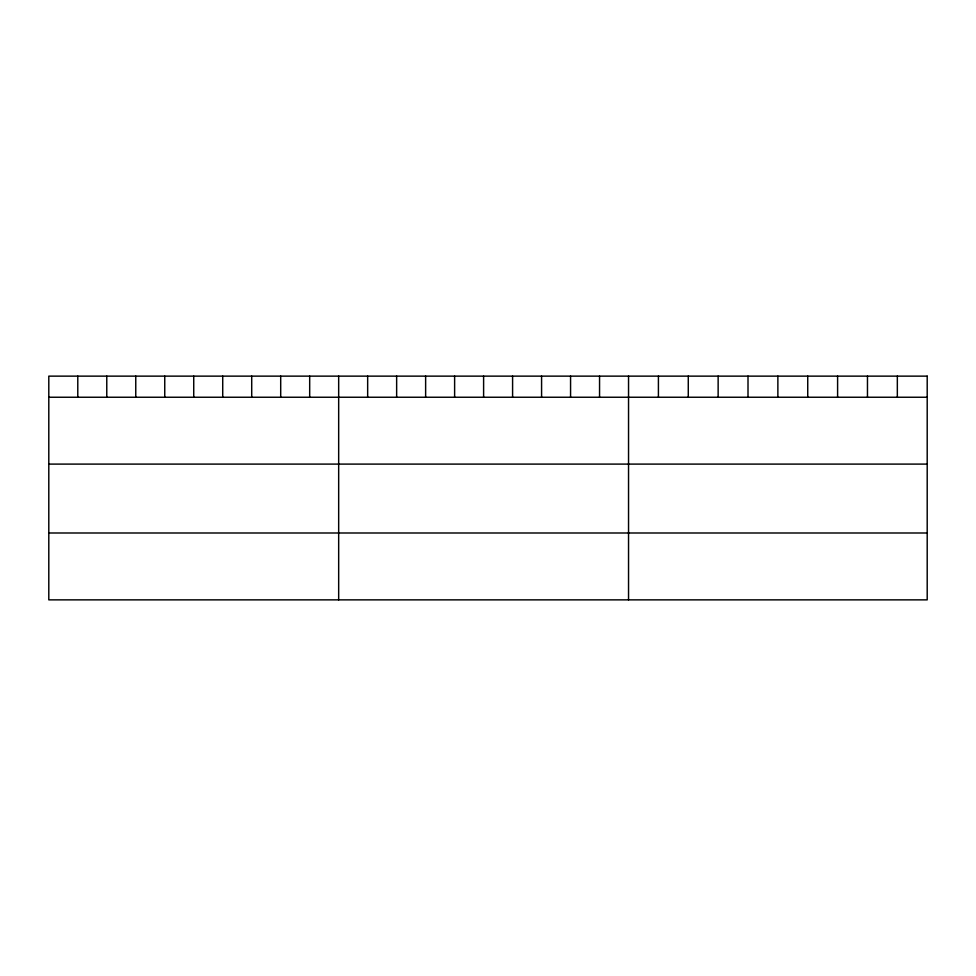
<?xml version="1.0" encoding="UTF-8"?>
<svg xmlns="http://www.w3.org/2000/svg" width="976" height="976" viewBox="0 0 976 976"><rect width="100%" height="100%" fill="white"/><g stroke="black" fill="none" stroke-linecap="round" stroke-linejoin="round"><path stroke-width="1.46" d="M48.8 397.244L927.2 397.244M48.8 464.1L927.2 464.1M48.8 532.994L927.2 532.994M897.334 376.138L897.334 397.244M867.469 376.138L867.469 397.244M837.603 376.138L837.603 397.244M807.738 376.138L807.738 397.244M777.872 376.138L777.872 397.244M748.006 376.138L748.006 397.244M718.141 376.138L718.141 397.244M688.275 376.138L688.275 397.244M658.41 376.138L658.41 397.244M628.544 376.138L628.544 599.862M599.557 376.138L599.557 397.244M570.57 376.138L570.57 397.244M541.582 376.138L541.582 397.244M512.595 376.138L512.595 397.244M483.608 376.138L483.608 397.244M454.621 376.138L454.621 397.244M425.634 376.138L425.634 397.244M396.646 376.138L396.646 397.244M367.659 376.138L367.659 397.244M338.672 376.138L338.672 599.862M309.685 376.138L309.685 397.244M280.698 376.138L280.698 397.244M251.71 376.138L251.71 397.244M222.723 376.138L222.723 397.244M193.736 376.138L193.736 397.244M164.749 376.138L164.749 397.244M135.762 376.138L135.762 397.244M106.774 376.138L106.774 397.244M77.787 376.138L77.787 397.244M927.2 376.138L48.8 376.138L48.8 599.862L927.2 599.862L927.2 376.138"/></g></svg>
